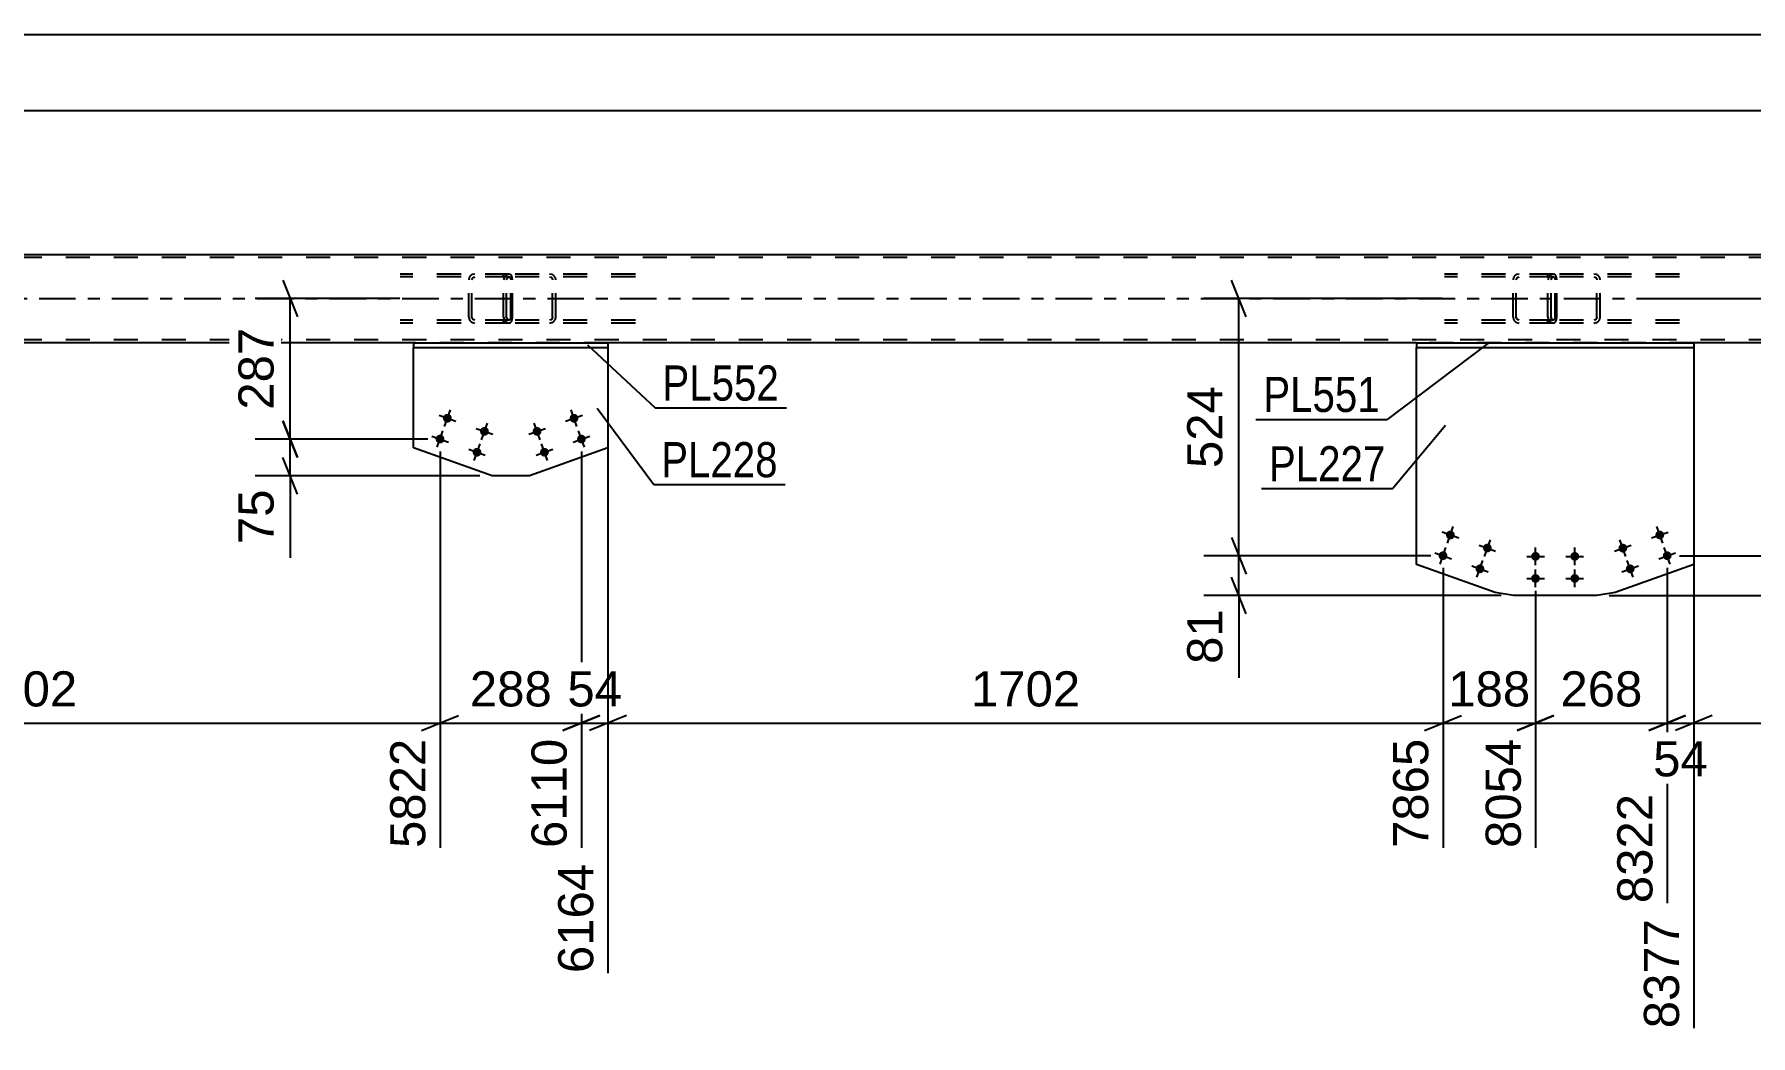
# Model space of a CAD drawing. Header units: millimetres. Extents: x -135 to 706, y -401 to 193.
# Drawn here: x 86.3 to 226.3, y -249.5 to -167.8 of the extents above; entities that cross this region are included whole.
import ezdxf

# ---------------------------------------------------------------- set-up
doc = ezdxf.new("R2010")
doc.units = ezdxf.units.MM
doc.linetypes.add('DXK_LINE_DOT2', pattern=[3.9198, 1.9599, -1.9599])
doc.linetypes.add('DXK_LINE_DOT3', pattern=[5.9187, 2.979, -0.9799, 0.9799, -0.9799])
doc.styles.add('Arial', font='arial.ttf', dxfattribs={"height": 0.2})
doc.styles.add('Arial Narrow', font='ARIALN.TTF', dxfattribs={"height": 0.2})

# ---------------------------------------------------------------- blocks, each defined once
blk = doc.blocks.new('Bolt-717262918-2233 - 2110')
at = {"linetype": 'Continuous'}
for points in [[(126.99, -200.32, -1), (127.67, -200.08, -1)], [(130, -199.25, -1), (130.68, -199.01, -1)], [(130.61, -200.95, -1), (131.28, -200.71, -1)], [(127.59, -202.02, -1), (128.27, -201.78, -1)]]:
    blk.add_hatch(color=1, dxfattribs=at).paths.add_polyline_path(points)
at = {"color": 1, "linetype": 'Continuous'}
for p, q in [((130.58, -199.81), (130.1, -198.45)), ((126.65, -200.44), (128.01, -199.96)), ((127.57, -200.88), (127.09, -199.52)), ((129.66, -199.37), (131.02, -198.89)), ((128.17, -202.57), (127.69, -201.22)), ((130.27, -201.07), (131.62, -200.59)), ((131.19, -201.5), (130.7, -200.15)), ((127.25, -202.14), (128.61, -201.66))]:
    blk.add_line(p, q, dxfattribs=at)
blk = doc.blocks.new('Part-717262918-2268 - 2110')
at = {"color": 7, "linetype": 'DXK_LINE_DOT2'}
for p, q in [((210.24, -187.37), (210.05, -187.4)), ((220.47, -187.37), (210.24, -187.37)), ((213.67, -187.4), (213.48, -187.37)), ((209.77, -187.66), (209.73, -187.85)), ((209.73, -190.89), (209.73, -187.85)), ((209.99, -187.85), (210.01, -187.75)), ((209.99, -190.89), (209.99, -187.85)), ((210.01, -187.75), (210.06, -187.68)), ((210.06, -187.68), (210.14, -187.62)), ((210.14, -187.62), (210.24, -187.61)), ((220.47, -187.61), (210.24, -187.61)), ((213.48, -187.61), (213.58, -187.62)), ((213.58, -187.62), (213.66, -187.68)), ((213.66, -187.68), (213.71, -187.75)), ((213.71, -187.75), (213.73, -187.85)), ((213.73, -190.89), (213.73, -187.85)), ((213.99, -187.85), (213.95, -187.66)), ((213.99, -190.89), (213.99, -187.85)), ((209.73, -190.89), (209.77, -191.07)), ((210.01, -190.98), (209.99, -190.89)), ((210.06, -191.06), (210.01, -190.98)), ((210.05, -191.33), (210.24, -191.37)), ((210.14, -191.11), (210.06, -191.06)), ((210.24, -191.13), (210.14, -191.11)), ((220.47, -191.13), (210.24, -191.13)), ((220.47, -191.37), (210.24, -191.37)), ((213.58, -191.11), (213.48, -191.13)), ((213.48, -191.37), (213.67, -191.33)), ((213.66, -191.06), (213.58, -191.11)), ((213.71, -190.98), (213.66, -191.06)), ((213.73, -190.89), (213.71, -190.98)), ((213.95, -191.07), (213.99, -190.89))]:
    blk.add_line(p, q, dxfattribs=at)
for centre, start, end in [((210.22, -187.87), 110.7583, 155.68), ((213.5, -187.87), 24.32, 69.2417), ((210.22, -190.87), 204.32, 249.2417), ((213.5, -190.87), 290.7583, 335.68)]:
    blk.add_arc(centre, 0.496, start, end, dxfattribs=at)
blk = doc.blocks.new('Part-717262918-2269 - 2110')
at = {"color": 7, "linetype": 'DXK_LINE_DOT2'}
for p, q in [((125.05, -187.37), (116.17, -187.37)), ((122.26, -187.37), (122.07, -187.4)), ((124.6, -187.61), (124.6, -187.37)), ((125.16, -187.4), (125.05, -187.37)), ((125.24, -187.51), (125.16, -187.4)), ((125.05, -187.61), (116.17, -187.61)), ((121.8, -187.66), (121.76, -187.85)), ((121.76, -190.89), (121.76, -187.85)), ((122.01, -187.85), (122.03, -187.75)), ((122.01, -190.89), (122.01, -187.85)), ((122.03, -187.75), (122.09, -187.68)), ((122.09, -187.68), (122.17, -187.62)), ((122.17, -187.62), (122.26, -187.61)), ((125.05, -187.61), (125.11, -187.62)), ((125.11, -187.62), (125.15, -187.68)), ((125.15, -187.68), (125.18, -187.75)), ((125.18, -187.75), (125.19, -187.85)), ((125.19, -190.89), (125.19, -187.85)), ((125.3, -187.66), (125.24, -187.51)), ((125.32, -187.85), (125.3, -187.66)), ((125.32, -190.89), (125.32, -187.85)), ((125.05, -191.13), (116.17, -191.13)), ((125.05, -191.37), (116.17, -191.37)), ((121.76, -190.89), (121.8, -191.07)), ((122.03, -190.98), (122.01, -190.89)), ((122.09, -191.06), (122.03, -190.98)), ((122.07, -191.33), (122.26, -191.37)), ((122.17, -191.11), (122.09, -191.06)), ((122.26, -191.13), (122.17, -191.11)), ((124.6, -191.37), (124.6, -191.13)), ((125.11, -191.11), (125.05, -191.13)), ((125.05, -191.37), (125.16, -191.33)), ((125.15, -191.06), (125.11, -191.11)), ((125.18, -190.98), (125.15, -191.06)), ((125.16, -191.33), (125.24, -191.23)), ((125.19, -190.89), (125.18, -190.98)), ((125.24, -191.23), (125.3, -191.07)), ((125.3, -191.07), (125.32, -190.89))]:
    blk.add_line(p, q, dxfattribs=at)
for centre, start, end in [((122.25, -187.86), 111.1513, 156.1049), ((122.25, -190.87), 203.8951, 248.8487)]:
    blk.add_arc(centre, 0.492, start, end, dxfattribs=at)
blk = doc.blocks.new('Part-717262918-2200 - 2110')
at = {"color": 2, "linetype": 'Continuous'}
for p, q in [((199.01, -211.06), (199.01, -193.37)), ((221.62, -193.37), (221.62, -211.06)), ((205.42, -213.33), (199.01, -211.06)), ((221.62, -211.06), (215.21, -213.33)), ((206.92, -213.59), (205.42, -213.33)), ((213.72, -213.59), (206.92, -213.59)), ((215.21, -213.33), (213.72, -213.59))]:
    blk.add_line(p, q, dxfattribs=at)
at = {"color": 7, "linetype": 'DXK_LINE_DOT2'}
blk.add_line((199.01, -193.37), (221.62, -193.37), dxfattribs=at)
blk = doc.blocks.new('Bolt-717262918-2195 - 2110')
at = {"linetype": 'Continuous'}
for points in [[(218.51, -208.77, -1), (219.19, -208.53, -1)], [(215.5, -209.84, -1), (216.18, -209.6, -1)], [(216.1, -211.53, -1), (216.78, -211.29, -1)], [(219.12, -210.46, -1), (219.79, -210.22, -1)]]:
    blk.add_hatch(color=1, dxfattribs=at).paths.add_polyline_path(points)
at = {"color": 1, "linetype": 'Continuous'}
for p, q in [((218.17, -208.89), (219.53, -208.41)), ((219.09, -209.32), (218.61, -207.97)), ((215.16, -209.96), (216.52, -209.48)), ((216.08, -210.39), (215.6, -209.04)), ((219.7, -211.02), (219.21, -209.66)), ((215.76, -211.65), (217.12, -211.17)), ((216.68, -212.09), (216.2, -210.73)), ((218.78, -210.58), (220.13, -210.1))]:
    blk.add_line(p, q, dxfattribs=at)
blk = doc.blocks.new('Part-717262918-2238 - 2110')
at = {"color": 2, "linetype": 'Continuous'}
for p, q in [((117.25, -201.54), (117.25, -193.37)), ((133.11, -193.37), (133.11, -201.54)), ((123.66, -203.82), (117.25, -201.54)), ((133.11, -201.54), (126.7, -203.82)), ((126.7, -203.82), (123.66, -203.82))]:
    blk.add_line(p, q, dxfattribs=at)
at = {"color": 7, "linetype": 'DXK_LINE_DOT2'}
blk.add_line((117.25, -193.37), (133.11, -193.37), dxfattribs=at)
blk = doc.blocks.new('Bolt-717262918-2312 - 2110')
at = {"linetype": 'Continuous'}
for points in [[(208.36, -210.39, -1), (209.08, -210.39, -1)], [(211.56, -210.39, -1), (212.28, -210.39, -1)], [(208.36, -212.19, -1), (209.08, -212.19, -1)], [(211.56, -212.19, -1), (212.28, -212.19, -1)]]:
    blk.add_hatch(color=1, dxfattribs=at).paths.add_polyline_path(points)
at = {"color": 1, "linetype": 'Continuous'}
for p, q in [((208.72, -211.11), (208.72, -209.67)), ((211.92, -211.11), (211.92, -209.67)), ((208, -210.39), (209.44, -210.39)), ((211.2, -210.39), (212.64, -210.39)), ((208, -212.19), (209.44, -212.19)), ((208.72, -212.91), (208.72, -211.47)), ((211.2, -212.19), (212.64, -212.19)), ((211.92, -212.91), (211.92, -211.47))]:
    blk.add_line(p, q, dxfattribs=at)
blk = doc.blocks.new('Part-717262918-2332 - 2110')
at = {"color": 2, "linetype": 'Continuous'}
for p, q in [((117.25, -192.97), (117.25, -193.37)), ((117.25, -192.97), (133.11, -192.97)), ((133.11, -192.97), (133.11, -193.37)), ((117.25, -193.37), (133.11, -193.37))]:
    blk.add_line(p, q, dxfattribs=at)
blk = doc.blocks.new('Part-717262918-2275 - 2110')
at = {"color": 2, "linetype": 'Continuous'}
for p, q in [((-61.23, -185.77), (604.36, -185.77)), ((117.25, -192.97), (51.35, -192.97)), ((199.01, -192.97), (133.11, -192.97)), ((287.52, -192.97), (221.62, -192.97))]:
    blk.add_line(p, q, dxfattribs=at)
at = {"color": 7, "linetype": 'DXK_LINE_DOT2'}
for p, q in [((604.36, -186.01), (-61.23, -186.01)), ((604.36, -192.73), (-61.23, -192.73)), ((133.11, -192.97), (117.25, -192.97)), ((221.62, -192.97), (199.01, -192.97))]:
    blk.add_line(p, q, dxfattribs=at)
at = {"color": 7, "linetype": 'DXK_LINE_DOT3'}
blk.add_line((-61.23, -189.37), (604.36, -189.37), dxfattribs=at)
blk = doc.blocks.new('Part-717262918-2287 - 2110')
at = {"color": 7, "linetype": 'DXK_LINE_DOT2'}
for p, q in [((210.19, -187.37), (201.31, -187.37)), ((207.4, -187.37), (207.2, -187.4)), ((209.73, -187.61), (209.73, -187.37)), ((210.29, -187.4), (210.19, -187.37)), ((210.38, -187.51), (210.29, -187.4)), ((210.19, -187.61), (201.31, -187.61)), ((206.93, -187.66), (206.89, -187.85)), ((206.89, -190.89), (206.89, -187.85)), ((207.15, -187.85), (207.17, -187.75)), ((207.15, -190.89), (207.15, -187.85)), ((207.17, -187.75), (207.22, -187.68)), ((207.22, -187.68), (207.3, -187.62)), ((207.3, -187.62), (207.4, -187.61)), ((210.19, -187.61), (210.24, -187.62)), ((210.24, -187.62), (210.28, -187.68)), ((210.28, -187.68), (210.31, -187.75)), ((210.31, -187.75), (210.32, -187.85)), ((210.32, -190.89), (210.32, -187.85)), ((210.44, -187.66), (210.38, -187.51)), ((210.46, -187.85), (210.44, -187.66)), ((210.46, -190.89), (210.46, -187.85)), ((210.19, -191.13), (201.31, -191.13)), ((210.19, -191.37), (201.31, -191.37)), ((206.89, -190.89), (206.93, -191.07)), ((207.17, -190.98), (207.15, -190.89)), ((207.22, -191.06), (207.17, -190.98)), ((207.2, -191.33), (207.4, -191.37)), ((207.3, -191.11), (207.22, -191.06)), ((207.4, -191.13), (207.3, -191.11)), ((209.73, -191.37), (209.73, -191.13)), ((210.24, -191.11), (210.19, -191.13)), ((210.19, -191.37), (210.29, -191.33)), ((210.28, -191.06), (210.24, -191.11)), ((210.31, -190.98), (210.28, -191.06)), ((210.29, -191.33), (210.38, -191.23)), ((210.32, -190.89), (210.31, -190.98)), ((210.38, -191.23), (210.44, -191.07)), ((210.44, -191.07), (210.46, -190.89))]:
    blk.add_line(p, q, dxfattribs=at)
for centre, start, end in [((207.38, -187.86), 111.1513, 156.1049), ((207.38, -190.87), 203.8951, 248.8487)]:
    blk.add_arc(centre, 0.492, start, end, dxfattribs=at)
blk = doc.blocks.new('Bolt-717262918-2293 - 2110')
at = {"linetype": 'Continuous'}
for points in [[(119.68, -199.01, -1), (120.36, -199.25, -1)], [(122.7, -200.08, -1), (123.38, -200.32, -1)], [(119.08, -200.71, -1), (119.76, -200.95, -1)], [(122.1, -201.78, -1), (122.77, -202.02, -1)]]:
    blk.add_hatch(color=1, dxfattribs=at).paths.add_polyline_path(points)
at = {"color": 1, "linetype": 'Continuous'}
for p, q in [((119.78, -199.81), (120.26, -198.45)), ((119.34, -198.89), (120.7, -199.37)), ((122.36, -199.96), (123.72, -200.44)), ((122.8, -200.88), (123.28, -199.52)), ((118.74, -200.59), (120.1, -201.07)), ((119.18, -201.5), (119.66, -200.15)), ((122.19, -202.57), (122.68, -201.22)), ((121.76, -201.66), (123.11, -202.14))]:
    blk.add_line(p, q, dxfattribs=at)
blk = doc.blocks.new('Bolt-717262918-2299 - 2110')
at = {"linetype": 'Continuous'}
for points in [[(201.44, -208.53, -1), (202.12, -208.77, -1)], [(204.46, -209.59, -1), (205.13, -209.84, -1)], [(200.84, -210.22, -1), (201.52, -210.46, -1)], [(203.85, -211.29, -1), (204.53, -211.53, -1)]]:
    blk.add_hatch(color=1, dxfattribs=at).paths.add_polyline_path(points)
at = {"color": 1, "linetype": 'Continuous'}
for p, q in [((201.1, -208.4), (202.46, -208.89)), ((201.54, -209.32), (202.02, -207.97)), ((200.94, -211.02), (201.42, -209.66)), ((204.12, -209.47), (205.47, -209.96)), ((204.55, -210.39), (205.04, -209.04)), ((200.5, -210.1), (201.86, -210.58)), ((203.52, -211.17), (204.87, -211.65)), ((203.95, -212.09), (204.43, -210.73))]:
    blk.add_line(p, q, dxfattribs=at)
blk = doc.blocks.new('Part-717262918-2374 - 2110')
at = {"color": 7, "linetype": 'DXK_LINE_DOT2'}
for p, q in [((125.11, -187.37), (124.91, -187.4)), ((135.34, -187.37), (125.11, -187.37)), ((128.54, -187.4), (128.34, -187.37)), ((124.64, -187.66), (124.6, -187.85)), ((124.6, -190.89), (124.6, -187.85)), ((124.85, -187.85), (124.87, -187.75)), ((124.85, -190.89), (124.85, -187.85)), ((124.87, -187.75), (124.93, -187.68)), ((124.93, -187.68), (125.01, -187.62)), ((125.01, -187.62), (125.11, -187.61)), ((135.34, -187.61), (125.11, -187.61)), ((128.34, -187.61), (128.44, -187.62)), ((128.44, -187.62), (128.52, -187.68)), ((128.52, -187.68), (128.58, -187.75)), ((128.58, -187.75), (128.6, -187.85)), ((128.6, -190.89), (128.6, -187.85)), ((128.85, -187.85), (128.82, -187.66)), ((128.85, -190.89), (128.85, -187.85)), ((124.6, -190.89), (124.64, -191.07)), ((124.87, -190.98), (124.85, -190.89)), ((124.93, -191.06), (124.87, -190.98)), ((124.91, -191.33), (125.11, -191.37)), ((125.01, -191.11), (124.93, -191.06)), ((125.11, -191.13), (125.01, -191.11)), ((135.34, -191.13), (125.11, -191.13)), ((135.34, -191.37), (125.11, -191.37)), ((128.44, -191.11), (128.34, -191.13)), ((128.34, -191.37), (128.54, -191.33)), ((128.52, -191.06), (128.44, -191.11)), ((128.58, -190.98), (128.52, -191.06)), ((128.6, -190.89), (128.58, -190.98)), ((128.82, -191.07), (128.85, -190.89))]:
    blk.add_line(p, q, dxfattribs=at)
for centre, start, end in [((125.09, -187.87), 110.7583, 155.68), ((128.36, -187.87), 24.32, 69.2417), ((125.09, -190.87), 204.32, 249.2417), ((128.36, -190.87), 290.7583, 335.68)]:
    blk.add_arc(centre, 0.496, start, end, dxfattribs=at)
blk = doc.blocks.new('Part-717262918-2418 - 2110')
at = {"color": 2, "linetype": 'Continuous'}
for p, q in [((199.01, -192.97), (199.01, -193.37)), ((199.01, -192.97), (221.62, -192.97)), ((221.62, -192.97), (221.62, -193.37)), ((199.01, -193.37), (221.62, -193.37))]:
    blk.add_line(p, q, dxfattribs=at)
blk = doc.blocks.new('StraightDimension-717262918-3035 - 2110')
at = {"color": 7, "linetype": 'Continuous'}
blk.add_line((-73.33, -174.03), (616.46, -174.03), dxfattribs=at)
blk = doc.blocks.new('StraightDimension-717262918-10055 - 2110')
at = {"color": 7, "linetype": 'Continuous'}
for p, q in [((234.94, -190.87), (233.74, -187.87)), ((219.61, -189.37), (236.74, -189.37)), ((234.34, -210.34), (234.34, -189.37)), ((233.74, -208.84), (234.94, -211.84)), ((220.45, -210.34), (236.74, -210.34))]:
    blk.add_line(p, q, dxfattribs=at)
at = {"color": 0}
blk.add_wipeout([(233.59, -195.92), (229.39, -195.92), (229.39, -203.79), (233.59, -203.79)], dxfattribs=at)
at = {"color": 3, "style": 'Arial'}
blk.add_text('524', height=2.865, rotation=90.0002, dxfattribs=at).set_placement((232.99, -203.19))
blk = doc.blocks.new('StraightDimension-717262918-2783 - 2110')
at = {"color": 7, "linetype": 'Continuous'}
for p, q in [((51.35, -194.37), (51.35, -248.87)), ((119.42, -201.83), (119.42, -234.17)), ((52.85, -223.38), (49.85, -224.58)), ((117.92, -224.58), (120.92, -223.38)), ((51.35, -223.98), (119.42, -223.98))]:
    blk.add_line(p, q, dxfattribs=at)
at = {"color": 0}
blk.add_wipeout([(90.43, -223.23), (90.43, -219.03), (80.34, -219.03), (80.34, -223.23)], dxfattribs=at)
at = {"color": 3, "style": 'Arial'}
blk.add_text('1702', height=2.865, dxfattribs=at).set_placement((80.94, -222.63))
at = {"color": 0, "linetype": 'Continuous'}
blk.add_wipeout([(118.82, -224.68), (114.62, -224.68), (114.62, -234.77), (118.82, -234.77)], dxfattribs=at)
at = {"color": 3, "linetype": 'Continuous', "style": 'Arial'}
blk.add_text('5822', height=2.865, rotation=90.0002, dxfattribs=at).set_placement((118.22, -234.17))
blk = doc.blocks.new('StraightDimension-717262918-10001 - 2110')
at = {"color": 7, "linetype": 'Continuous'}
for p, q in [((106.6, -187.87), (107.8, -190.87)), ((116.14, -189.37), (104.35, -189.37)), ((107.2, -200.83), (107.2, -189.37)), ((107.8, -202.33), (106.6, -199.33)), ((118.42, -200.83), (104.35, -200.83))]:
    blk.add_line(p, q, dxfattribs=at)
at = {"color": 0}
blk.add_wipeout([(106.45, -191.16), (102.25, -191.16), (102.25, -199.03), (106.45, -199.03)], dxfattribs=at)
at = {"color": 3, "style": 'Arial'}
blk.add_text('287', height=2.865, rotation=90.0002, dxfattribs=at).set_placement((105.85, -198.43))
blk = doc.blocks.new('StraightDimension-717262918-2767 - 2110')
at = {"color": 7, "linetype": 'Continuous'}
for p, q in [((119.42, -201.83), (119.42, -234.17)), ((130.94, -201.83), (130.94, -234.17)), ((117.92, -224.58), (120.92, -223.38)), ((132.44, -223.38), (129.44, -224.58)), ((119.42, -223.98), (130.94, -223.98))]:
    blk.add_line(p, q, dxfattribs=at)
at = {"color": 0}
blk.add_wipeout([(129.12, -223.23), (129.12, -219.03), (121.25, -219.03), (121.25, -223.23)], dxfattribs=at)
at = {"color": 0, "linetype": 'Continuous'}
blk.add_wipeout([(130.34, -224.68), (126.14, -224.68), (126.14, -234.77), (130.34, -234.77)], dxfattribs=at)
at = {"color": 3, "style": 'Arial'}
blk.add_text('288', height=2.865, dxfattribs=at).set_placement((121.85, -222.63))
at = {"color": 3, "linetype": 'Continuous', "style": 'Arial'}
blk.add_text('6110', height=2.865, rotation=90.0002, dxfattribs=at).set_placement((129.74, -234.17))
blk = doc.blocks.new('StraightDimension-717262918-2776 - 2110')
at = {"color": 7, "linetype": 'Continuous'}
for p, q in [((133.11, -194.37), (133.11, -244.37)), ((130.94, -201.83), (130.94, -234.17)), ((129.44, -224.58), (132.44, -223.38)), ((134.61, -223.38), (131.61, -224.58)), ((130.94, -223.98), (133.11, -223.98))]:
    blk.add_line(p, q, dxfattribs=at)
at = {"color": 0}
blk.add_wipeout([(134.85, -223.23), (134.85, -219.03), (129.2, -219.03), (129.2, -223.23)], dxfattribs=at)
at = {"color": 0, "linetype": 'Continuous'}
blk.add_wipeout([(132.51, -234.88), (128.31, -234.88), (128.31, -244.97), (132.51, -244.97)], dxfattribs=at)
at = {"color": 3, "style": 'Arial'}
blk.add_text('54', height=2.865, dxfattribs=at).set_placement((129.8, -222.63))
at = {"color": 3, "linetype": 'Continuous', "style": 'Arial'}
blk.add_text('6164', height=2.865, rotation=90.0002, dxfattribs=at).set_placement((131.91, -244.37))
blk = doc.blocks.new('StraightDimension-717262918-2790 - 2110')
at = {"color": 7, "linetype": 'Continuous'}
for p, q in [((201.18, -211.34), (201.18, -234.17)), ((208.72, -213.19), (208.72, -234.17)), ((199.68, -224.58), (202.68, -223.38)), ((210.22, -223.38), (207.22, -224.58)), ((201.18, -223.98), (208.72, -223.98))]:
    blk.add_line(p, q, dxfattribs=at)
at = {"color": 0}
blk.add_wipeout([(208.88, -223.23), (208.88, -219.03), (201.01, -219.03), (201.01, -223.23)], dxfattribs=at)
at = {"color": 0, "linetype": 'Continuous'}
blk.add_wipeout([(208.12, -224.68), (203.92, -224.68), (203.92, -234.77), (208.12, -234.77)], dxfattribs=at)
at = {"color": 3, "style": 'Arial'}
blk.add_text('188', height=2.865, dxfattribs=at).set_placement((201.61, -222.63))
at = {"color": 3, "linetype": 'Continuous', "style": 'Arial'}
blk.add_text('8054', height=2.865, rotation=90.0002, dxfattribs=at).set_placement((207.52, -234.17))
blk = doc.blocks.new('StraightDimension-717262918-2799 - 2110')
at = {"color": 7, "linetype": 'Continuous'}
for p, q in [((219.45, -211.34), (219.45, -238.67)), ((208.72, -213.19), (208.72, -234.17)), ((207.22, -224.58), (210.22, -223.38)), ((220.95, -223.38), (217.95, -224.58)), ((208.72, -223.98), (219.45, -223.98))]:
    blk.add_line(p, q, dxfattribs=at)
at = {"color": 0}
blk.add_wipeout([(218.02, -223.23), (218.02, -219.03), (210.15, -219.03), (210.15, -223.23)], dxfattribs=at)
at = {"color": 0, "linetype": 'Continuous'}
blk.add_wipeout([(218.85, -229.18), (214.65, -229.18), (214.65, -239.27), (218.85, -239.27)], dxfattribs=at)
at = {"color": 3, "style": 'Arial'}
blk.add_text('268', height=2.865, dxfattribs=at).set_placement((210.75, -222.63))
at = {"color": 3, "linetype": 'Continuous', "style": 'Arial'}
blk.add_text('8322', height=2.865, rotation=90.0002, dxfattribs=at).set_placement((218.25, -238.67))
blk = doc.blocks.new('StraightDimension-717262918-2808 - 2110')
at = {"color": 7, "linetype": 'Continuous'}
for p, q in [((133.11, -194.37), (133.11, -244.37)), ((201.18, -211.34), (201.18, -234.17)), ((134.61, -223.38), (131.61, -224.58)), ((199.68, -224.58), (202.68, -223.38)), ((133.11, -223.98), (201.18, -223.98))]:
    blk.add_line(p, q, dxfattribs=at)
at = {"color": 0}
blk.add_wipeout([(172.19, -223.23), (172.19, -219.03), (162.1, -219.03), (162.1, -223.23)], dxfattribs=at)
at = {"color": 3, "style": 'Arial'}
blk.add_text('1702', height=2.865, dxfattribs=at).set_placement((162.7, -222.63))
at = {"color": 0, "linetype": 'Continuous'}
blk.add_wipeout([(200.58, -224.68), (196.38, -224.68), (196.38, -234.77), (200.58, -234.77)], dxfattribs=at)
at = {"color": 3, "linetype": 'Continuous', "style": 'Arial'}
blk.add_text('7865', height=2.865, rotation=90.0002, dxfattribs=at).set_placement((199.98, -234.17))
blk = doc.blocks.new('StraightDimension-717262918-2815 - 2110')
at = {"color": 7, "linetype": 'Continuous'}
for p, q in [((221.62, -194.37), (221.62, -248.87)), ((219.45, -211.34), (219.45, -238.67)), ((217.95, -224.58), (220.95, -223.38)), ((223.12, -223.38), (220.12, -224.58)), ((219.45, -223.98), (221.62, -223.98))]:
    blk.add_line(p, q, dxfattribs=at)
at = {"color": 0}
blk.add_wipeout([(223.36, -228.93), (223.36, -224.73), (217.71, -224.73), (217.71, -228.93)], dxfattribs=at)
at = {"color": 0, "linetype": 'Continuous'}
blk.add_wipeout([(221.02, -239.38), (216.82, -239.38), (216.82, -249.47), (221.02, -249.47)], dxfattribs=at)
at = {"color": 3, "style": 'Arial'}
blk.add_text('54', height=2.865, dxfattribs=at).set_placement((218.31, -228.33))
at = {"color": 3, "linetype": 'Continuous', "style": 'Arial'}
blk.add_text('8377', height=2.865, rotation=90.0002, dxfattribs=at).set_placement((220.42, -248.87))
blk = doc.blocks.new('StraightDimension-717262918-2822 - 2110')
at = {"color": 7, "linetype": 'Continuous'}
for p, q in [((221.62, -194.37), (221.62, -248.87)), ((289.69, -201.83), (289.69, -236.4)), ((223.12, -223.38), (220.12, -224.58)), ((288.19, -224.58), (291.19, -223.38)), ((221.62, -223.98), (289.69, -223.98))]:
    blk.add_line(p, q, dxfattribs=at)
at = {"color": 0}
blk.add_wipeout([(260.7, -223.23), (260.7, -219.03), (250.61, -219.03), (250.61, -223.23)], dxfattribs=at)
at = {"color": 3, "style": 'Arial'}
blk.add_text('1702', height=2.865, dxfattribs=at).set_placement((251.21, -222.63))
at = {"color": 0, "linetype": 'Continuous'}
blk.add_wipeout([(289.09, -224.68), (284.89, -224.68), (284.89, -237), (289.09, -237)], dxfattribs=at)
at = {"color": 3, "linetype": 'Continuous', "style": 'Arial'}
blk.add_text('10078', height=2.865, rotation=90.0002, dxfattribs=at).set_placement((288.49, -236.4))
blk = doc.blocks.new('StraightDimension-717262918-3024 - 2110')
at = {"color": 7, "linetype": 'Continuous'}
blk.add_line((-74.13, -167.83), (617.26, -167.83), dxfattribs=at)
blk = doc.blocks.new('StraightDimension-717262918-10002 - 2110')
at = {"color": 7, "linetype": 'Continuous'}
for p, q in [((106.6, -199.33), (107.8, -202.33)), ((118.42, -200.83), (104.35, -200.83)), ((107.2, -203.82), (107.2, -200.83)), ((107.8, -205.32), (106.6, -202.32)), ((122.66, -203.82), (104.35, -203.82)), ((107.2, -203.82), (107.2, -210.51)), ((107.2, -203.82), (107.2, -210.51))]:
    blk.add_line(p, q, dxfattribs=at)
at = {"color": 0}
blk.add_wipeout([(106.45, -204.34), (102.25, -204.34), (102.25, -209.99), (106.45, -209.99)], dxfattribs=at)
at = {"color": 3, "style": 'Arial'}
blk.add_text('75', height=2.865, rotation=90.0002, dxfattribs=at).set_placement((105.85, -209.39))
blk = doc.blocks.new('StraightDimension-717262918-10028 - 2110')
at = {"color": 7, "linetype": 'Continuous'}
for p, q in [((185.14, -190.87), (183.94, -187.87)), ((201.1, -189.37), (181.69, -189.37)), ((184.54, -210.34), (184.54, -189.37)), ((183.94, -208.84), (185.14, -211.84)), ((200.18, -210.34), (181.69, -210.34))]:
    blk.add_line(p, q, dxfattribs=at)
at = {"color": 0}
blk.add_wipeout([(183.79, -195.92), (179.59, -195.92), (179.59, -203.79), (183.79, -203.79)], dxfattribs=at)
at = {"color": 3, "style": 'Arial'}
blk.add_text('524', height=2.865, rotation=90.0002, dxfattribs=at).set_placement((183.19, -203.19))
blk = doc.blocks.new('StraightDimension-717262918-10029 - 2110')
at = {"color": 7, "linetype": 'Continuous'}
for p, q in [((183.94, -208.84), (185.14, -211.84)), ((200.18, -210.34), (181.69, -210.34)), ((184.54, -213.59), (184.54, -210.34)), ((185.14, -215.09), (183.94, -212.09)), ((205.92, -213.59), (181.69, -213.59)), ((184.54, -213.59), (184.54, -220.29)), ((184.54, -213.59), (184.54, -220.29))]:
    blk.add_line(p, q, dxfattribs=at)
at = {"color": 0}
blk.add_wipeout([(183.79, -214.12), (179.59, -214.12), (179.59, -219.76), (183.79, -219.76)], dxfattribs=at)
at = {"color": 3, "style": 'Arial'}
blk.add_text('81', height=2.865, rotation=90.0002, dxfattribs=at).set_placement((183.19, -219.16))
blk = doc.blocks.new('StraightDimension-717262918-10056 - 2110')
at = {"color": 7, "linetype": 'Continuous'}
for p, q in [((233.74, -208.84), (234.94, -211.84)), ((220.45, -210.34), (236.74, -210.34)), ((234.34, -213.59), (234.34, -210.34)), ((234.94, -215.09), (233.74, -212.09)), ((214.72, -213.59), (236.74, -213.59)), ((234.34, -213.59), (234.34, -220.29)), ((234.34, -213.59), (234.34, -220.29))]:
    blk.add_line(p, q, dxfattribs=at)
at = {"color": 0}
blk.add_wipeout([(233.59, -214.12), (229.39, -214.12), (229.39, -219.76), (233.59, -219.76)], dxfattribs=at)
at = {"color": 3, "style": 'Arial'}
blk.add_text('81', height=2.865, rotation=90.0002, dxfattribs=at).set_placement((232.99, -219.16))
blk = doc.blocks.new('Mark-717262918-2196 - 2110')
at = {"color": 0}
blk.add_wipeout([(196.49, -204.27), (196.49, -201.27), (186.99, -201.27), (186.99, -204.27)], dxfattribs=at)
blk.add_wipeout([(196.49, -204.27), (196.49, -201.27), (186.99, -201.27), (186.99, -204.27)], dxfattribs=at)
at = {"color": 30, "linetype": 'Continuous'}
for p in [(201.37, -199.73), (186.39, -204.87)]:
    blk.add_line(p, (197.09, -204.87), dxfattribs=at)
at = {"color": 3, "style": 'Arial Narrow'}
blk.add_text('PL227', height=2.863, dxfattribs=at).set_placement((186.99, -204.27))
blk = doc.blocks.new('Mark-717262918-2234 - 2110')
at = {"color": 0}
blk.add_wipeout([(146.96, -203.94), (146.96, -200.94), (137.45, -200.94), (137.45, -203.94)], dxfattribs=at)
blk.add_wipeout([(146.96, -203.94), (146.96, -200.94), (137.45, -200.94), (137.45, -203.94)], dxfattribs=at)
at = {"color": 30, "linetype": 'Continuous'}
for p, q in [((132.22, -198.3), (136.85, -204.54)), ((136.85, -204.54), (147.56, -204.54))]:
    blk.add_line(p, q, dxfattribs=at)
at = {"color": 3, "style": 'Arial Narrow'}
blk.add_text('PL228', height=2.863, dxfattribs=at).set_placement((137.45, -203.94))
blk = doc.blocks.new('Mark-717262918-2328 - 2110')
at = {"color": 0}
blk.add_wipeout([(147.05, -197.69), (147.05, -194.69), (137.55, -194.69), (137.55, -197.69)], dxfattribs=at)
blk.add_wipeout([(147.05, -197.69), (147.05, -194.69), (137.55, -194.69), (137.55, -197.69)], dxfattribs=at)
at = {"color": 30, "linetype": 'Continuous'}
for p, q in [((131.43, -193.14), (136.95, -198.29)), ((136.95, -198.29), (147.65, -198.29))]:
    blk.add_line(p, q, dxfattribs=at)
at = {"color": 3, "style": 'Arial Narrow'}
blk.add_text('PL552', height=2.863, dxfattribs=at).set_placement((137.55, -197.69))
blk = doc.blocks.new('Mark-717262918-2414 - 2110')
at = {"color": 0}
blk.add_wipeout([(196.03, -198.62), (196.03, -195.62), (186.53, -195.62), (186.53, -198.62)], dxfattribs=at)
blk.add_wipeout([(196.03, -198.62), (196.03, -195.62), (186.53, -195.62), (186.53, -198.62)], dxfattribs=at)
at = {"color": 30, "linetype": 'Continuous'}
for p in [(204.84, -193.04), (185.93, -199.22)]:
    blk.add_line(p, (196.63, -199.22), dxfattribs=at)
at = {"color": 3, "style": 'Arial Narrow'}
blk.add_text('PL551', height=2.863, dxfattribs=at).set_placement((186.53, -198.62))

msp = doc.modelspace()

# ---------------------------------------------------------------- block references
for name in ['StraightDimension-717262918-3035 - 2110', 'Part-717262918-2275 - 2110', 'Part-717262918-2269 - 2110', 'Part-717262918-2374 - 2110', 'Part-717262918-2287 - 2110', 'Part-717262918-2268 - 2110', 'Part-717262918-2332 - 2110', 'Part-717262918-2418 - 2110', 'Part-717262918-2238 - 2110', 'Part-717262918-2200 - 2110', 'Bolt-717262918-2293 - 2110', 'Bolt-717262918-2233 - 2110', 'Bolt-717262918-2299 - 2110', 'Bolt-717262918-2195 - 2110', 'Bolt-717262918-2312 - 2110']:
    msp.add_blockref(name, (0, 0))

# ---------------------------------------------------------------- next in the draw order: block references
for name in ['StraightDimension-717262918-3024 - 2110', 'StraightDimension-717262918-10055 - 2110', 'StraightDimension-717262918-2783 - 2110', 'StraightDimension-717262918-2790 - 2110']:
    msp.add_blockref(name, (0, 0))

# ---------------------------------------------------------------- next in the draw order: block references
for name in ['StraightDimension-717262918-10001 - 2110', 'StraightDimension-717262918-2799 - 2110']:
    msp.add_blockref(name, (0, 0))

# ---------------------------------------------------------------- next in the draw order: block references
for name in ['StraightDimension-717262918-2815 - 2110', 'StraightDimension-717262918-2767 - 2110']:
    msp.add_blockref(name, (0, 0))

# ---------------------------------------------------------------- next in the draw order: block references
for name in ['StraightDimension-717262918-2776 - 2110', 'StraightDimension-717262918-2822 - 2110', 'StraightDimension-717262918-10002 - 2110']:
    msp.add_blockref(name, (0, 0))

# ---------------------------------------------------------------- next in the draw order: block references
for name in ['StraightDimension-717262918-2808 - 2110', 'StraightDimension-717262918-10056 - 2110']:
    msp.add_blockref(name, (0, 0))

# ---------------------------------------------------------------- next in the draw order: block references
for name in ['StraightDimension-717262918-10028 - 2110', 'Mark-717262918-2234 - 2110']:
    msp.add_blockref(name, (0, 0))

# ---------------------------------------------------------------- next in the draw order: block references
for name in ['Mark-717262918-2328 - 2110', 'Mark-717262918-2196 - 2110', 'StraightDimension-717262918-10029 - 2110']:
    msp.add_blockref(name, (0, 0))

# ---------------------------------------------------------------- next in the draw order: block references
msp.add_blockref('Mark-717262918-2414 - 2110', (0, 0))

doc.saveas('drawing.dxf')
